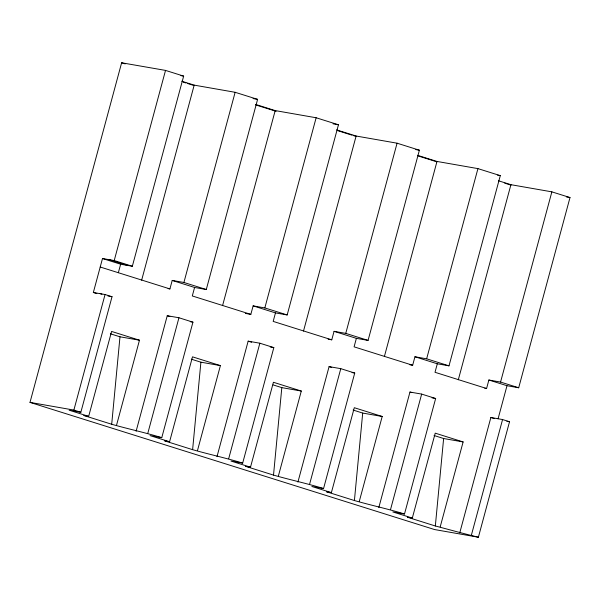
<?xml version="1.0" encoding="UTF-8"?>
<svg xmlns="http://www.w3.org/2000/svg" width="600" height="600" viewBox="0 0 600 600"><rect width="100%" height="100%" fill="white"/><g stroke="black" fill="none" stroke-linecap="round" stroke-linejoin="round"><path stroke-width="0.9" d="M136.118 431.228L167.25 315.72L178.95 317.76L192.945 322.163L161.767 437.662C145.23 432.577 128.317 429.015 111.698 424.26L119.985 336.795L110.392 333.78M216.99 456.645L248.153 341.16L259.86 343.207L273.832 347.603L242.678 463.095C226.132 458.025 209.235 454.418 192.615 449.67L200.903 362.19L191.31 359.175M297.915 482.092L329.085 366.615L340.785 368.663L354.735 373.05L323.565 488.528C307.028 483.465 290.13 479.857 273.517 475.103L281.812 387.63L273.09 384.893M378.817 507.54L409.965 392.048L421.665 394.095L435.653 398.498L404.505 513.982C387.952 508.912 371.04 505.305 354.413 500.535L362.7 413.07L353.115 410.048M459.72 532.98L490.868 417.495L502.567 419.543L509.535 421.732L478.388 537.225C463.98 533.73 449.685 529.755 435.338 525.982L443.625 438.518L434.033 435.502M118.35 272.715L120.637 264.225L132.337 266.257L183.653 76.11L165.525 70.41L121.635 62.775L30 402.39L434.528 529.545L478.388 537.225M96.833 293.587L93.345 292.485L102.502 258.525L114.21 260.55L132.337 266.257M30 402.39L73.875 410.07L105.06 294.525L112.035 296.715L80.85 412.26L69.15 410.213L88.672 416.347L111.585 331.433L139.477 340.207L116.565 425.123M114.21 260.55L165.525 70.41M141.645 280.192L194.183 85.125L235.132 92.295L257.603 99.352L206.288 289.515L194.587 287.468L172.208 280.433L169.92 288.923L168.09 288.608M172.208 280.433L183.907 282.472L235.132 92.295M147.817 433.275L178.95 317.76M194.587 287.468L192.3 295.957L250.837 314.37L253.132 305.88L264.832 307.928L287.175 314.947L338.46 124.77L316.14 117.757L275.197 110.587L255.683 104.453M192.615 449.67L164.715 440.895L169.59 441.75L192.502 356.835L220.403 365.61L197.49 450.525M222.562 305.64L275.197 110.587M264.832 307.928L316.14 117.757M228.69 458.7L259.86 343.207M287.175 314.947L275.468 312.907L273.18 321.397L331.77 339.825L334.065 331.335L345.757 333.375L368.077 340.395L419.393 150.21L397.072 143.19L356.123 136.028L336.585 129.885M273.517 475.103L245.625 466.335L250.5 467.19L273.413 382.275L301.305 391.043L278.392 475.957M303.495 331.087L356.123 136.028M345.757 333.375L397.072 143.19M309.615 484.147L340.785 368.663M368.077 340.395L356.377 338.347L354.09 346.845L412.658 365.257L414.945 356.767L426.645 358.815L449.002 365.843L500.295 175.642L477.938 168.615L436.995 161.445L417.48 155.31M354.413 500.535L326.52 491.768L331.388 492.623L354.3 407.707L382.2 416.482L359.288 501.397M384.382 356.528L436.995 161.445M426.645 358.815L477.938 168.615M390.518 509.588L421.665 394.095M449.002 365.843L437.303 363.795L435.007 372.293L486.577 388.507L488.873 380.017L500.565 382.065L518.7 387.765L570 197.55L551.865 191.85L510.923 184.688L498.472 180.773M435.338 525.982L407.445 517.215L412.312 518.07L435.225 433.155L463.125 441.93L440.213 526.845M458.31 379.778L510.923 184.688M500.565 382.065L551.865 191.85M498.082 418.793L507 385.717L518.7 387.765M471.42 535.028L502.567 419.543M93.345 292.485L105.06 294.525M180.922 75.637L183.653 76.11M253.05 98.558L257.603 99.352M333 123.817L338.46 124.77M415.755 149.572L419.393 150.21M497.565 175.163L500.295 175.642M566.347 196.913L570 197.55M245.355 313.41L250.837 314.37M107.97 296.002L112.035 296.715M328.118 339.18L331.77 339.825M190.245 321.69L192.945 322.163M409.912 364.778L412.658 365.257M270.233 346.972L273.832 347.603M484.748 388.192L486.577 388.507M352.035 372.577L354.735 373.05M119.985 336.795L139.477 340.207M432.053 397.868L435.653 398.498M200.903 362.19L220.403 365.61M506.842 421.26L509.535 421.732M281.812 387.63L301.305 391.043M362.7 413.07L382.2 416.482M443.625 438.518L463.125 441.93M161.767 437.662L150.067 435.607L169.59 441.75M242.678 463.095L230.978 461.048L250.5 467.19M323.565 488.528L311.865 486.48L331.388 492.623M404.505 513.982L392.805 511.935L412.312 518.07M88.672 416.347L83.797 415.485L111.698 424.26M181.755 81.218L194.183 85.125M121.635 62.775L125.205 63.9M183.248 82.14L185.925 82.98M187.71 83.543L193.965 85.5M255.577 104.865L276.112 111.315M337.725 130.672L352.013 135.165M353.798 135.727L356.475 136.567M418.088 155.925L436.838 161.82M504.705 183.142L510.952 185.1M183.907 282.472L206.288 289.515M109.335 259.702L127.462 265.403M253.132 305.88L275.468 312.907M334.065 331.335L356.377 338.347M102.502 258.525L120.637 264.225M414.945 356.767L437.303 363.795M488.873 380.017L507 385.717M100.215 267.015L169.92 288.923M100.185 293.67L101.933 294.218M167.25 315.72L169.875 316.545M248.153 341.16L251.647 342.263M329.085 366.615L331.702 367.433M409.965 392.048L411.72 392.603M490.868 417.495L494.355 418.59M73.875 410.07L80.85 412.26"/></g></svg>
